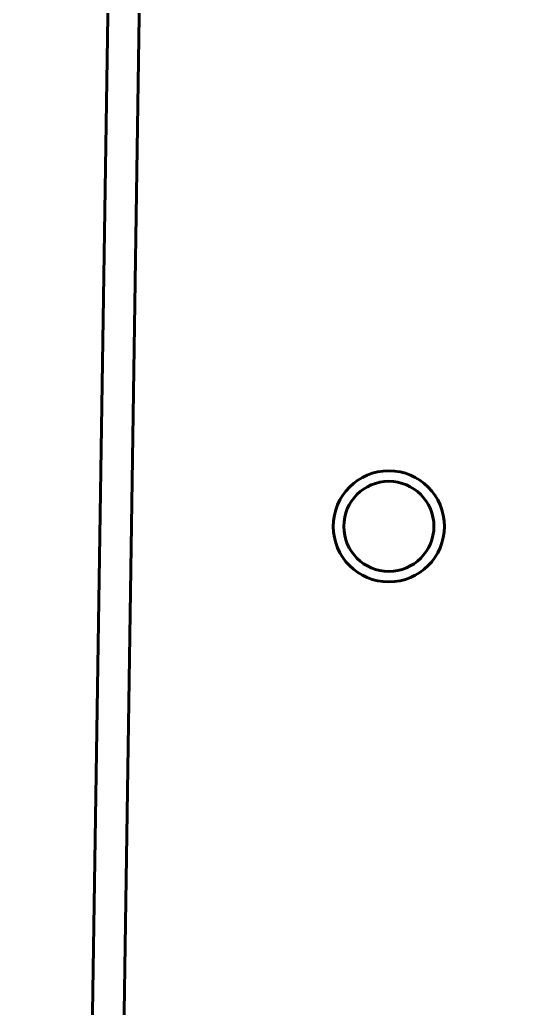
# Model space of a CAD drawing. Header units: millimetres. Extents: x 0 to 840, y 0 to 594.
# Drawn here: x 478.387 to 480.036, y 291.677 to 294.823 of the extents above; entities that cross this region are included whole.
import ezdxf

# ---------------------------------------------------------------- set-up
doc = ezdxf.new("R2010")
doc.units = ezdxf.units.MM
doc.linetypes.add('K5LT_BASIC', pattern=[0])
doc.linetypes.add('K5LT_DASHED', pattern=[6, 4, -2])
doc.layers.add('Системный слой', color=7, linetype='Continuous')

# ---------------------------------------------------------------- blocks, each defined once
blk = doc.blocks.new('U29')
at = {"layer": 'Системный слой', "color": 5, "linetype": 'K5LT_BASIC', "lineweight": 60, "true_color": 0x0000ff}
for p, q in [((479.9356, 377.6654), (478.387, 276.5441)), ((480.0356, 377.6639), (478.487, 276.5425))]:
    blk.add_line(p, q, dxfattribs=at)
for radius in [0.1767, 0.1433]:
    blk.add_circle((479.5606, 293.2107), radius, dxfattribs=at)
at = {"layer": 'Системный слой', "color": 7, "linetype": 'K5LT_DASHED', "lineweight": 18}
blk.add_circle((479.5606, 293.2107), 0.1433, dxfattribs=at)

msp = doc.modelspace()

# ---------------------------------------------------------------- block references
at = {"layer": 'Системный слой'}
msp.add_blockref('U29', (0, 0), dxfattribs=at)

doc.saveas('drawing.dxf')
